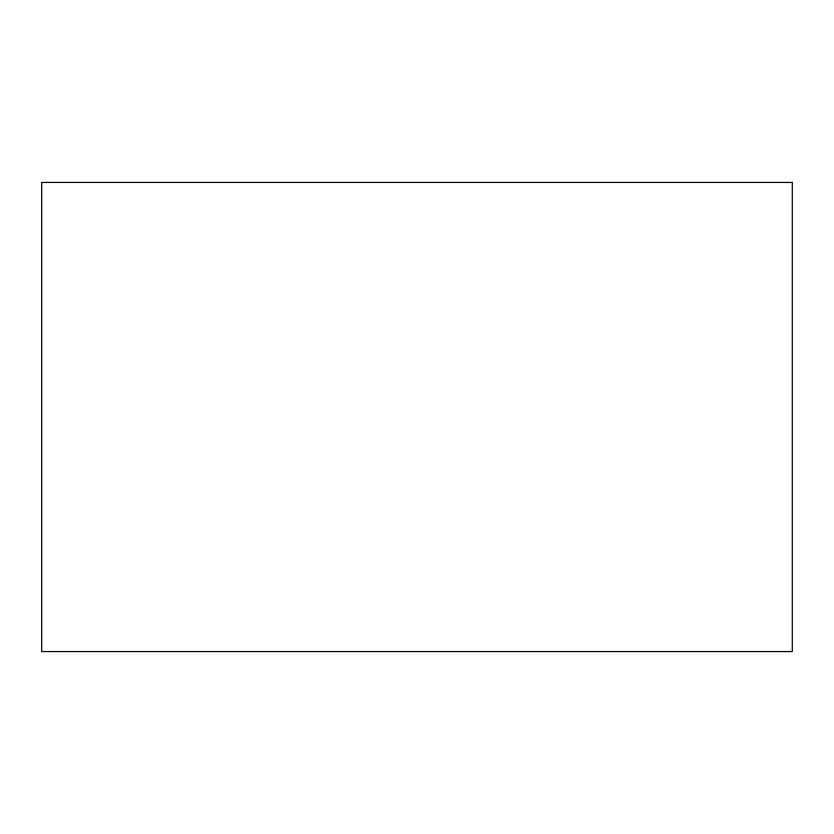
<?xml version="1.0" encoding="UTF-8"?>
<svg xmlns="http://www.w3.org/2000/svg" width="834" height="834" viewBox="0 0 834 834"><rect width="100%" height="100%" fill="white"/><g stroke="black" fill="none" stroke-linecap="round" stroke-linejoin="round"><path stroke-width="1.25" d="M792.3 182.438L41.7 182.438L41.7 651.562L792.3 651.562L792.3 182.438"/></g></svg>
